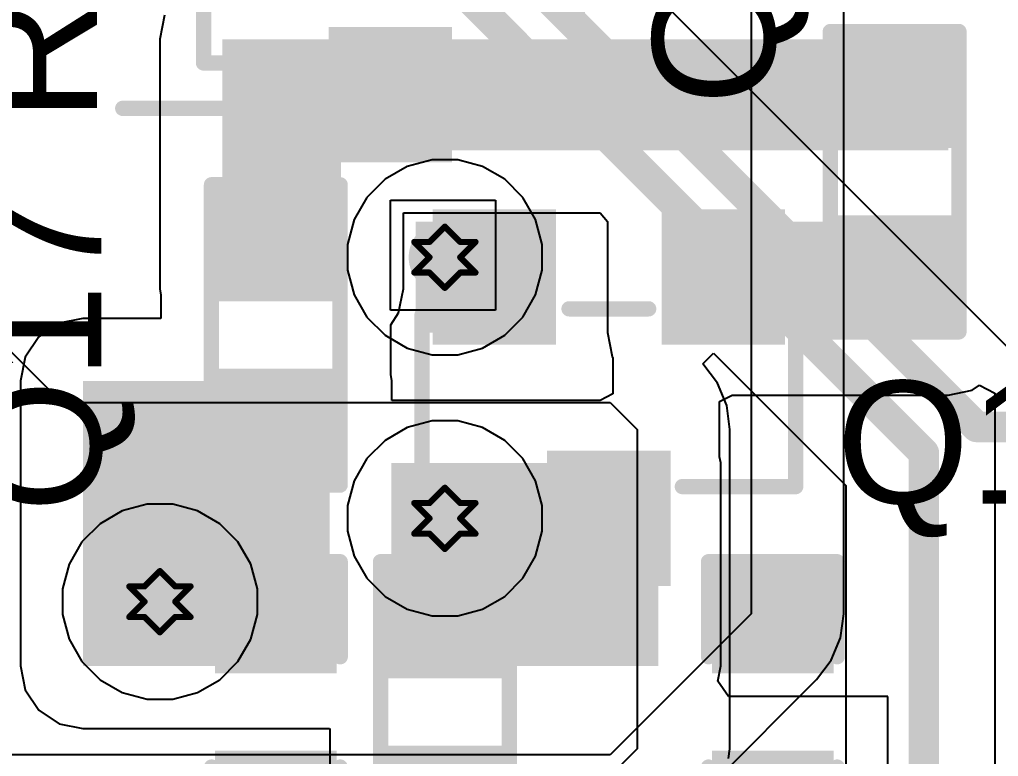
# Model space of a CAD drawing. Header units: inches. Extents: x -3 to 5437, y -3 to 5435.
# Drawn here: x 124.36 to 132.48, y 34.71 to 40.82 of the extents above; entities that cross this region are included whole.
import ezdxf

# ---------------------------------------------------------------- set-up
doc = ezdxf.new("R2010")
doc.units = ezdxf.units.IN
for name, color, linetype in [('Bottom Layer', 5, 'Continuous'), ('Bottom Solder', 6, 'Continuous'), ('Drill Drawing', 1, 'Continuous'), ('GND', 16, 'Continuous'), ('PWR', 76, 'Continuous'), ('Top Layer', 1, 'Continuous'), ('Top Overlay', 2, 'Continuous'), ('Top Paste', 8, 'Continuous'), ('Top Solder', 216, 'Continuous'), ('Via Holes', 16, 'Continuous')]:
    doc.layers.add(name, color=color, linetype=linetype)
doc.styles.add('Arial', font='', dxfattribs={"height": 0.2})
doc.styles.get('Arial').set_extended_font_data('Arial')

# ---------------------------------------------------------------- blocks, each defined once
blk = doc.blocks.new('SOT_23_317')
at = {"layer": 'Top Layer'}
for points in [[(-0.41, 1.46), (0.41, 1.46), (0.41, 0.54), (-0.41, 0.54)], [(-1.36, -0.54), (-0.54, -0.54), (-0.54, -1.46), (-1.36, -1.46)], [(0.54, -0.54), (1.36, -0.54), (1.36, -1.46), (0.54, -1.46)]]:
    blk.add_hatch(color=1, dxfattribs=at).paths.add_polyline_path(points)
at = {"layer": 'Top Paste'}
for points in [[(-0.41, 1.46), (0.41, 1.46), (0.41, 0.54), (-0.41, 0.54)], [(-1.36, -0.54), (-0.54, -0.54), (-0.54, -1.46), (-1.36, -1.46)], [(0.54, -0.54), (1.36, -0.54), (1.36, -1.46), (0.54, -1.46)]]:
    blk.add_hatch(color=8, dxfattribs=at).paths.add_polyline_path(points)
at = {"layer": 'Top Solder'}
for points in [[(-0.5116, 1.5616), (0.5116, 1.5616), (0.5116, 0.4384), (-0.5116, 0.4384)], [(-1.4616, -0.4384), (-0.4384, -0.4384), (-0.4384, -1.5616), (-1.4616, -1.5616)], [(0.4384, -0.4384), (1.4616, -0.4384), (1.4616, -1.5616), (0.4384, -1.5616)]]:
    blk.add_hatch(color=216, dxfattribs=at).paths.add_polyline_path(points)
at = {"layer": 'Top Overlay'}
for points in [[(-1.5494, 0.7366, 0.127, 0.127, 0), (-1.5494, -0.6858, 0.127, 0.127, 0)], [(-0.6096, 0.7366, 0.127, 0.127, 0), (-1.5494, 0.7366, 0.127, 0.127, 0)], [(1.5494, 0.7366, 0.127, 0.127, 0), (0.6096, 0.7366, 0.127, 0.127, 0)], [(1.5494, 0.7366, 0.127, 0.127, 0), (1.5494, -0.6858, 0.127, 0.127, 0)], [(0.3302, -0.7366, 0.127, 0.127, 0), (-0.3302, -0.7366, 0.127, 0.127, 0)]]:
    blk.add_lwpolyline(points, format="xyseb", dxfattribs=at)
for points in [[(-1.5812, 0.7366, 0.0635, 0.0635, 1), (-1.5176, 0.7366, 0.0635, 0.0635, 1)], [(-1.5812, 0.7366, 0.0635, 0.0635, 1), (-1.5176, 0.7366, 0.0635, 0.0635, 1)], [(-0.6413, 0.7366, 0.0635, 0.0635, 1), (-0.5778, 0.7366, 0.0635, 0.0635, 1)], [(0.5778, 0.7366, 0.0635, 0.0635, 1), (0.6413, 0.7366, 0.0635, 0.0635, 1)], [(1.5176, 0.7366, 0.0635, 0.0635, 1), (1.5812, 0.7366, 0.0635, 0.0635, 1)], [(1.5176, 0.7366, 0.0635, 0.0635, 1), (1.5812, 0.7366, 0.0635, 0.0635, 1)], [(-1.5812, -0.6858, 0.0635, 0.0635, 1), (-1.5176, -0.6858, 0.0635, 0.0635, 1)], [(1.5176, -0.6858, 0.0635, 0.0635, 1), (1.5812, -0.6858, 0.0635, 0.0635, 1)], [(-0.3619, -0.7366, 0.0635, 0.0635, 1), (-0.2984, -0.7366, 0.0635, 0.0635, 1)], [(0.2984, -0.7366, 0.0635, 0.0635, 1), (0.3619, -0.7366, 0.0635, 0.0635, 1)], [(-1.6356, -1.143, 0.254, 0.254, 1), (-1.8188, -1.143, 0.254, 0.254, 1)], [(-1.8823, -1.143, 0.127, 0.127, 1), (-1.7553, -1.143, 0.127, 0.127, 1)], [(-1.6991, -1.143, 0.127, 0.127, 1), (-1.5721, -1.143, 0.127, 0.127, 1)]]:
    blk.add_lwpolyline(points, format="xyseb", close=True, dxfattribs=at)
blk = doc.blocks.new('RES_0603_426')
at = {"layer": 'Top Layer'}
for points in [[(-0.381, 0.4445), (-0.381, -0.4445), (-1.143, -0.4445), (-1.143, 0.4445)], [(1.143, 0.4445), (1.143, -0.4445), (0.381, -0.4445), (0.381, 0.4445)]]:
    blk.add_hatch(color=1, dxfattribs=at).paths.add_polyline_path(points)
at = {"layer": 'Top Paste'}
for points in [[(-0.381, 0.4445), (-0.381, -0.4445), (-1.143, -0.4445), (-1.143, 0.4445)], [(1.143, 0.4445), (1.143, -0.4445), (0.381, -0.4445), (0.381, 0.4445)]]:
    blk.add_hatch(color=8, dxfattribs=at).paths.add_polyline_path(points)
at = {"layer": 'Top Solder'}
for points in [[(-0.2794, 0.5461), (-0.2794, -0.5461), (-1.2446, -0.5461), (-1.2446, 0.5461)], [(1.2446, 0.5461), (1.2446, -0.5461), (0.2794, -0.5461), (0.2794, 0.5461)]]:
    blk.add_hatch(color=216, dxfattribs=at).paths.add_polyline_path(points)
at = {"layer": 'Top Overlay'}
for points in [[(-1.2446, -0.5334, 0.127, 0.127, 0), (-1.2446, 0.5334, 0.127, 0.127, 0)], [(1.2446, 0.5334, 0.127, 0.127, 0), (-1.2446, 0.5334, 0.127, 0.127, 0)], [(1.2446, -0.5334, 0.127, 0.127, 0), (1.2446, 0.5334, 0.127, 0.127, 0)], [(1.2446, -0.5334, 0.127, 0.127, 0), (-1.2446, -0.5334, 0.127, 0.127, 0)]]:
    blk.add_lwpolyline(points, format="xyseb", dxfattribs=at)
for points in [[(-1.27635, 0.5334, 0.0635, 0.0635, 1), (-1.21285, 0.5334, 0.0635, 0.0635, 1)], [(-1.27635, 0.5334, 0.0635, 0.0635, 1), (-1.21285, 0.5334, 0.0635, 0.0635, 1)], [(1.21285, 0.5334, 0.0635, 0.0635, 1), (1.27635, 0.5334, 0.0635, 0.0635, 1)], [(1.21285, 0.5334, 0.0635, 0.0635, 1), (1.27635, 0.5334, 0.0635, 0.0635, 1)], [(-1.27635, -0.5334, 0.0635, 0.0635, 1), (-1.21285, -0.5334, 0.0635, 0.0635, 1)], [(-1.27635, -0.5334, 0.0635, 0.0635, 1), (-1.21285, -0.5334, 0.0635, 0.0635, 1)], [(1.21285, -0.5334, 0.0635, 0.0635, 1), (1.27635, -0.5334, 0.0635, 0.0635, 1)], [(1.21285, -0.5334, 0.0635, 0.0635, 1), (1.27635, -0.5334, 0.0635, 0.0635, 1)]]:
    blk.add_lwpolyline(points, format="xyseb", close=True, dxfattribs=at)
blk = doc.blocks.new('RES_0603_427')
at = {"layer": 'Top Layer'}
for points in [[(-0.381, 0.4445), (-0.381, -0.4445), (-1.143, -0.4445), (-1.143, 0.4445)], [(1.143, 0.4445), (1.143, -0.4445), (0.381, -0.4445), (0.381, 0.4445)]]:
    blk.add_hatch(color=1, dxfattribs=at).paths.add_polyline_path(points)
at = {"layer": 'Top Paste'}
for points in [[(-0.381, 0.4445), (-0.381, -0.4445), (-1.143, -0.4445), (-1.143, 0.4445)], [(1.143, 0.4445), (1.143, -0.4445), (0.381, -0.4445), (0.381, 0.4445)]]:
    blk.add_hatch(color=8, dxfattribs=at).paths.add_polyline_path(points)
at = {"layer": 'Top Solder'}
for points in [[(-0.2794, 0.5461), (-0.2794, -0.5461), (-1.2446, -0.5461), (-1.2446, 0.5461)], [(1.2446, 0.5461), (1.2446, -0.5461), (0.2794, -0.5461), (0.2794, 0.5461)]]:
    blk.add_hatch(color=216, dxfattribs=at).paths.add_polyline_path(points)
at = {"layer": 'Top Overlay'}
for points in [[(-1.2446, 0.5334, 0.127, 0.127, 0), (1.2446, 0.5334, 0.127, 0.127, 0)], [(-1.2446, 0.5334, 0.127, 0.127, 0), (-1.2446, -0.5334, 0.127, 0.127, 0)], [(1.2446, 0.5334, 0.127, 0.127, 0), (1.2446, -0.5334, 0.127, 0.127, 0)], [(-1.2446, -0.5334, 0.127, 0.127, 0), (1.2446, -0.5334, 0.127, 0.127, 0)]]:
    blk.add_lwpolyline(points, format="xyseb", dxfattribs=at)
for points in [[(-1.27635, 0.5334, 0.0635, 0.0635, 1), (-1.21285, 0.5334, 0.0635, 0.0635, 1)], [(-1.27635, 0.5334, 0.0635, 0.0635, 1), (-1.21285, 0.5334, 0.0635, 0.0635, 1)], [(1.21285, 0.5334, 0.0635, 0.0635, 1), (1.27635, 0.5334, 0.0635, 0.0635, 1)], [(1.21285, 0.5334, 0.0635, 0.0635, 1), (1.27635, 0.5334, 0.0635, 0.0635, 1)], [(-1.27635, -0.5334, 0.0635, 0.0635, 1), (-1.21285, -0.5334, 0.0635, 0.0635, 1)], [(-1.27635, -0.5334, 0.0635, 0.0635, 1), (-1.21285, -0.5334, 0.0635, 0.0635, 1)], [(1.21285, -0.5334, 0.0635, 0.0635, 1), (1.27635, -0.5334, 0.0635, 0.0635, 1)], [(1.21285, -0.5334, 0.0635, 0.0635, 1), (1.27635, -0.5334, 0.0635, 0.0635, 1)]]:
    blk.add_lwpolyline(points, format="xyseb", close=True, dxfattribs=at)
blk = doc.blocks.new('RES_0603_430')
at = {"layer": 'Top Layer'}
for points in [[(-0.381, 0.4445), (-0.381, -0.4445), (-1.143, -0.4445), (-1.143, 0.4445)], [(1.143, 0.4445), (1.143, -0.4445), (0.381, -0.4445), (0.381, 0.4445)]]:
    blk.add_hatch(color=1, dxfattribs=at).paths.add_polyline_path(points)
at = {"layer": 'Top Paste'}
for points in [[(-0.381, 0.4445), (-0.381, -0.4445), (-1.143, -0.4445), (-1.143, 0.4445)], [(1.143, 0.4445), (1.143, -0.4445), (0.381, -0.4445), (0.381, 0.4445)]]:
    blk.add_hatch(color=8, dxfattribs=at).paths.add_polyline_path(points)
at = {"layer": 'Top Solder'}
for points in [[(-0.2794, 0.5461), (-0.2794, -0.5461), (-1.2446, -0.5461), (-1.2446, 0.5461)], [(1.2446, 0.5461), (1.2446, -0.5461), (0.2794, -0.5461), (0.2794, 0.5461)]]:
    blk.add_hatch(color=216, dxfattribs=at).paths.add_polyline_path(points)
at = {"layer": 'Top Overlay'}
for points in [[(1.2446, 0.5334, 0.127, 0.127, 0), (-1.2446, 0.5334, 0.127, 0.127, 0)], [(-1.2446, -0.5334, 0.127, 0.127, 0), (-1.2446, 0.5334, 0.127, 0.127, 0)], [(1.2446, -0.5334, 0.127, 0.127, 0), (1.2446, 0.5334, 0.127, 0.127, 0)], [(1.2446, -0.5334, 0.127, 0.127, 0), (-1.2446, -0.5334, 0.127, 0.127, 0)]]:
    blk.add_lwpolyline(points, format="xyseb", dxfattribs=at)
for points in [[(-1.27635, 0.5334, 0.0635, 0.0635, 1), (-1.21285, 0.5334, 0.0635, 0.0635, 1)], [(-1.27635, 0.5334, 0.0635, 0.0635, 1), (-1.21285, 0.5334, 0.0635, 0.0635, 1)], [(1.21285, 0.5334, 0.0635, 0.0635, 1), (1.27635, 0.5334, 0.0635, 0.0635, 1)], [(1.21285, 0.5334, 0.0635, 0.0635, 1), (1.27635, 0.5334, 0.0635, 0.0635, 1)], [(-1.27635, -0.5334, 0.0635, 0.0635, 1), (-1.21285, -0.5334, 0.0635, 0.0635, 1)], [(-1.27635, -0.5334, 0.0635, 0.0635, 1), (-1.21285, -0.5334, 0.0635, 0.0635, 1)], [(1.21285, -0.5334, 0.0635, 0.0635, 1), (1.27635, -0.5334, 0.0635, 0.0635, 1)], [(1.21285, -0.5334, 0.0635, 0.0635, 1), (1.27635, -0.5334, 0.0635, 0.0635, 1)]]:
    blk.add_lwpolyline(points, format="xyseb", close=True, dxfattribs=at)
blk = doc.blocks.new('SOT_23_454')
at = {"layer": 'Top Layer'}
for points in [[(-0.41, 1.46), (0.41, 1.46), (0.41, 0.54), (-0.41, 0.54)], [(-1.36, -0.54), (-0.54, -0.54), (-0.54, -1.46), (-1.36, -1.46)], [(0.54, -0.54), (1.36, -0.54), (1.36, -1.46), (0.54, -1.46)]]:
    blk.add_hatch(color=1, dxfattribs=at).paths.add_polyline_path(points)
at = {"layer": 'Top Paste'}
for points in [[(-0.41, 1.46), (0.41, 1.46), (0.41, 0.54), (-0.41, 0.54)], [(-1.36, -0.54), (-0.54, -0.54), (-0.54, -1.46), (-1.36, -1.46)], [(0.54, -0.54), (1.36, -0.54), (1.36, -1.46), (0.54, -1.46)]]:
    blk.add_hatch(color=8, dxfattribs=at).paths.add_polyline_path(points)
at = {"layer": 'Top Solder'}
for points in [[(-0.5116, 1.5616), (0.5116, 1.5616), (0.5116, 0.4384), (-0.5116, 0.4384)], [(-1.4616, -0.4384), (-0.4384, -0.4384), (-0.4384, -1.5616), (-1.4616, -1.5616)], [(0.4384, -0.4384), (1.4616, -0.4384), (1.4616, -1.5616), (0.4384, -1.5616)]]:
    blk.add_hatch(color=216, dxfattribs=at).paths.add_polyline_path(points)
at = {"layer": 'Top Overlay'}
for points in [[(-0.6096, 0.7366, 0.127, 0.127, 0), (-1.5494, 0.7366, 0.127, 0.127, 0)], [(-1.5494, 0.7366, 0.127, 0.127, 0), (-1.5494, -0.6858, 0.127, 0.127, 0)], [(1.5494, 0.7366, 0.127, 0.127, 0), (0.6096, 0.7366, 0.127, 0.127, 0)], [(1.5494, 0.7366, 0.127, 0.127, 0), (1.5494, -0.6858, 0.127, 0.127, 0)], [(0.3302, -0.7366, 0.127, 0.127, 0), (-0.3302, -0.7366, 0.127, 0.127, 0)]]:
    blk.add_lwpolyline(points, format="xyseb", dxfattribs=at)
for points in [[(-1.5812, 0.7366, 0.0635, 0.0635, 1), (-1.5176, 0.7366, 0.0635, 0.0635, 1)], [(-1.5812, 0.7366, 0.0635, 0.0635, 1), (-1.5176, 0.7366, 0.0635, 0.0635, 1)], [(-0.6413, 0.7366, 0.0635, 0.0635, 1), (-0.5778, 0.7366, 0.0635, 0.0635, 1)], [(0.5778, 0.7366, 0.0635, 0.0635, 1), (0.6413, 0.7366, 0.0635, 0.0635, 1)], [(1.5176, 0.7366, 0.0635, 0.0635, 1), (1.5812, 0.7366, 0.0635, 0.0635, 1)], [(1.5176, 0.7366, 0.0635, 0.0635, 1), (1.5812, 0.7366, 0.0635, 0.0635, 1)], [(-1.5812, -0.6858, 0.0635, 0.0635, 1), (-1.5176, -0.6858, 0.0635, 0.0635, 1)], [(1.5176, -0.6858, 0.0635, 0.0635, 1), (1.5812, -0.6858, 0.0635, 0.0635, 1)], [(-0.3619, -0.7366, 0.0635, 0.0635, 1), (-0.2984, -0.7366, 0.0635, 0.0635, 1)], [(0.2984, -0.7366, 0.0635, 0.0635, 1), (0.3619, -0.7366, 0.0635, 0.0635, 1)], [(-1.6356, -1.143, 0.254, 0.254, 1), (-1.8188, -1.143, 0.254, 0.254, 1)], [(-1.8823, -1.143, 0.127, 0.127, 1), (-1.7553, -1.143, 0.127, 0.127, 1)], [(-1.6991, -1.143, 0.127, 0.127, 1), (-1.5721, -1.143, 0.127, 0.127, 1)]]:
    blk.add_lwpolyline(points, format="xyseb", close=True, dxfattribs=at)
blk = doc.blocks.new('C__0603_469')
at = {"layer": 'Top Layer'}
for points in [[(-0.381, 0.4445), (-0.381, -0.4445), (-1.143, -0.4445), (-1.143, 0.4445)], [(1.143, 0.4445), (1.143, -0.4445), (0.381, -0.4445), (0.381, 0.4445)]]:
    blk.add_hatch(color=1, dxfattribs=at).paths.add_polyline_path(points)
at = {"layer": 'Top Paste'}
for points in [[(-0.381, 0.4445), (-0.381, -0.4445), (-1.143, -0.4445), (-1.143, 0.4445)], [(1.143, 0.4445), (1.143, -0.4445), (0.381, -0.4445), (0.381, 0.4445)]]:
    blk.add_hatch(color=8, dxfattribs=at).paths.add_polyline_path(points)
at = {"layer": 'Top Solder'}
for points in [[(-0.321, 0.5045), (-0.321, -0.5045), (-1.203, -0.5045), (-1.203, 0.5045)], [(1.203, 0.5045), (1.203, -0.5045), (0.321, -0.5045), (0.321, 0.5045)]]:
    blk.add_hatch(color=216, dxfattribs=at).paths.add_polyline_path(points)
at = {"layer": 'Top Overlay'}
for points in [[(-1.2446, -0.5334, 0.127, 0.127, 0), (-1.2446, 0.5334, 0.127, 0.127, 0)], [(-0.4572, 0.5334, 0.127, 0.127, 0), (-1.2446, 0.5334, 0.127, 0.127, 0)], [(1.2446, 0.5334, 0.127, 0.127, 0), (0.4572, 0.5334, 0.127, 0.127, 0)], [(1.2446, -0.5334, 0.127, 0.127, 0), (1.2446, 0.5334, 0.127, 0.127, 0)], [(-0.4572, -0.5334, 0.127, 0.127, 0), (-1.2446, -0.5334, 0.127, 0.127, 0)], [(1.2446, -0.5334, 0.127, 0.127, 0), (0.4572, -0.5334, 0.127, 0.127, 0)]]:
    blk.add_lwpolyline(points, format="xyseb", dxfattribs=at)
for points in [[(-1.2764, 0.5334, 0.0635, 0.0635, 1), (-1.2128, 0.5334, 0.0635, 0.0635, 1)], [(-1.2764, 0.5334, 0.0635, 0.0635, 1), (-1.2128, 0.5334, 0.0635, 0.0635, 1)], [(-0.4889, 0.5334, 0.0635, 0.0635, 1), (-0.4254, 0.5334, 0.0635, 0.0635, 1)], [(0.4254, 0.5334, 0.0635, 0.0635, 1), (0.4889, 0.5334, 0.0635, 0.0635, 1)], [(1.2128, 0.5334, 0.0635, 0.0635, 1), (1.2764, 0.5334, 0.0635, 0.0635, 1)], [(1.2128, 0.5334, 0.0635, 0.0635, 1), (1.2764, 0.5334, 0.0635, 0.0635, 1)], [(-1.2764, -0.5334, 0.0635, 0.0635, 1), (-1.2128, -0.5334, 0.0635, 0.0635, 1)], [(-1.2764, -0.5334, 0.0635, 0.0635, 1), (-1.2128, -0.5334, 0.0635, 0.0635, 1)], [(-0.4889, -0.5334, 0.0635, 0.0635, 1), (-0.4254, -0.5334, 0.0635, 0.0635, 1)], [(0.4254, -0.5334, 0.0635, 0.0635, 1), (0.4889, -0.5334, 0.0635, 0.0635, 1)], [(1.2128, -0.5334, 0.0635, 0.0635, 1), (1.2764, -0.5334, 0.0635, 0.0635, 1)], [(1.2128, -0.5334, 0.0635, 0.0635, 1), (1.2764, -0.5334, 0.0635, 0.0635, 1)]]:
    blk.add_lwpolyline(points, format="xyseb", close=True, dxfattribs=at)
blk = doc.blocks.new('C__0603_471')
at = {"layer": 'Top Layer'}
for points in [[(-0.381, 0.4445), (-0.381, -0.4445), (-1.143, -0.4445), (-1.143, 0.4445)], [(1.143, 0.4445), (1.143, -0.4445), (0.381, -0.4445), (0.381, 0.4445)]]:
    blk.add_hatch(color=1, dxfattribs=at).paths.add_polyline_path(points)
at = {"layer": 'Top Paste'}
for points in [[(-0.381, 0.4445), (-0.381, -0.4445), (-1.143, -0.4445), (-1.143, 0.4445)], [(1.143, 0.4445), (1.143, -0.4445), (0.381, -0.4445), (0.381, 0.4445)]]:
    blk.add_hatch(color=8, dxfattribs=at).paths.add_polyline_path(points)
at = {"layer": 'Top Solder'}
for points in [[(-0.321, 0.5045), (-0.321, -0.5045), (-1.203, -0.5045), (-1.203, 0.5045)], [(1.203, 0.5045), (1.203, -0.5045), (0.321, -0.5045), (0.321, 0.5045)]]:
    blk.add_hatch(color=216, dxfattribs=at).paths.add_polyline_path(points)
at = {"layer": 'Top Overlay'}
for points in [[(-1.2446, 0.5334, 0.127, 0.127, 0), (-1.2446, -0.5334, 0.127, 0.127, 0)], [(-1.2446, 0.5334, 0.127, 0.127, 0), (-0.4572, 0.5334, 0.127, 0.127, 0)], [(0.4572, 0.5334, 0.127, 0.127, 0), (1.2446, 0.5334, 0.127, 0.127, 0)], [(1.2446, 0.5334, 0.127, 0.127, 0), (1.2446, -0.5334, 0.127, 0.127, 0)], [(-1.2446, -0.5334, 0.127, 0.127, 0), (-0.4572, -0.5334, 0.127, 0.127, 0)], [(0.4572, -0.5334, 0.127, 0.127, 0), (1.2446, -0.5334, 0.127, 0.127, 0)]]:
    blk.add_lwpolyline(points, format="xyseb", dxfattribs=at)
for points in [[(-1.2764, 0.5334, 0.0635, 0.0635, 1), (-1.2128, 0.5334, 0.0635, 0.0635, 1)], [(-1.2764, 0.5334, 0.0635, 0.0635, 1), (-1.2128, 0.5334, 0.0635, 0.0635, 1)], [(-0.4889, 0.5334, 0.0635, 0.0635, 1), (-0.4254, 0.5334, 0.0635, 0.0635, 1)], [(0.4254, 0.5334, 0.0635, 0.0635, 1), (0.4889, 0.5334, 0.0635, 0.0635, 1)], [(1.2128, 0.5334, 0.0635, 0.0635, 1), (1.2764, 0.5334, 0.0635, 0.0635, 1)], [(1.2128, 0.5334, 0.0635, 0.0635, 1), (1.2764, 0.5334, 0.0635, 0.0635, 1)], [(-1.2764, -0.5334, 0.0635, 0.0635, 1), (-1.2128, -0.5334, 0.0635, 0.0635, 1)], [(-1.2764, -0.5334, 0.0635, 0.0635, 1), (-1.2128, -0.5334, 0.0635, 0.0635, 1)], [(-0.4889, -0.5334, 0.0635, 0.0635, 1), (-0.4254, -0.5334, 0.0635, 0.0635, 1)], [(0.4254, -0.5334, 0.0635, 0.0635, 1), (0.4889, -0.5334, 0.0635, 0.0635, 1)], [(1.2128, -0.5334, 0.0635, 0.0635, 1), (1.2764, -0.5334, 0.0635, 0.0635, 1)], [(1.2128, -0.5334, 0.0635, 0.0635, 1), (1.2764, -0.5334, 0.0635, 0.0635, 1)]]:
    blk.add_lwpolyline(points, format="xyseb", close=True, dxfattribs=at)

msp = doc.modelspace()

# ---------------------------------------------------------------- hatches: boundary and pattern name
at = {"layer": 'Bottom Layer'}
h = msp.add_hatch(color=5, dxfattribs=at)
edge = h.paths.add_edge_path()
edge.add_arc((127.8897, 38.8467), 0.3, 0, 360)
h = msp.add_hatch(color=5, dxfattribs=at)
edge = h.paths.add_edge_path()
edge.add_arc((127.8897, 36.6823), 0.3, 0, 360)
h = msp.add_hatch(color=5, dxfattribs=at)
edge = h.paths.add_edge_path()
edge.add_arc((125.5268, 35.9918), 0.3, 0, 360)
at = {"layer": 'Bottom Solder'}
h = msp.add_hatch(color=6, dxfattribs=at)
edge = h.paths.add_edge_path()
edge.add_arc((127.8897, 38.8467), 0.15, 0, 360)
h = msp.add_hatch(color=6, dxfattribs=at)
edge = h.paths.add_edge_path()
edge.add_arc((127.8897, 36.6823), 0.15, 0, 360)
at = {"layer": 'GND'}
h = msp.add_hatch(color=16, dxfattribs=at)
edge = h.paths.add_edge_path()
edge.add_arc((127.8897, 38.8467), 0.3, 0, 360)
h = msp.add_hatch(color=16, dxfattribs=at)
edge = h.paths.add_edge_path()
edge.add_arc((127.8897, 36.6823), 0.3, 0, 360)
h = msp.add_hatch(color=16, dxfattribs=at)
edge = h.paths.add_edge_path()
edge.add_arc((125.5268, 35.9918), 0.3, 0, 360)
at = {"layer": 'PWR'}
h = msp.add_hatch(color=76, dxfattribs=at)
edge = h.paths.add_edge_path()
edge.add_arc((127.8897, 38.8467), 0.3, 0, 360)
h = msp.add_hatch(color=76, dxfattribs=at)
edge = h.paths.add_edge_path()
edge.add_arc((127.8897, 36.6823), 0.3, 0, 360)
h = msp.add_hatch(color=76, dxfattribs=at)
edge = h.paths.add_edge_path()
edge.add_arc((125.5268, 35.9918), 0.3, 0, 360)
at = {"layer": 'Top Layer'}
for points in [[(126.0433, 38.5835), (127.0278, 38.5835), (127.0278, 40.6537), (126.0433, 40.6537)], [(126.0433, 39.7337), (132.0639, 39.7337), (132.0639, 40.6537), (126.0433, 40.6537)], [(128.7097, 39.1423), (127.6481, 39.1423), (127.6481, 38.2223), (128.7097, 38.2223)], [(129.7552, 38.2223), (132.0639, 38.2223), (132.0639, 39.1423), (129.7552, 39.1423)], [(124.8884, 35.4593), (126.9331, 35.4593), (126.9331, 37.8215), (124.8884, 37.8215)], [(127.4452, 35.4593), (129.6597, 35.4593), (129.6597, 37.1423), (127.4452, 37.1423)]]:
    msp.add_hatch(color=1, dxfattribs=at).paths.add_polyline_path(points)
h = msp.add_hatch(color=1, dxfattribs=at)
edge = h.paths.add_edge_path()
edge.add_arc((127.8897, 38.8467), 0.3, 0, 360)
h = msp.add_hatch(color=1, dxfattribs=at)
edge = h.paths.add_edge_path()
edge.add_arc((127.8897, 36.6823), 0.3, 0, 360)
h = msp.add_hatch(color=1, dxfattribs=at)
edge = h.paths.add_edge_path()
edge.add_arc((125.5268, 35.9918), 0.3, 0, 360)
at = {"layer": 'Top Solder'}
h = msp.add_hatch(color=216, dxfattribs=at)
edge = h.paths.add_edge_path()
edge.add_arc((127.8897, 38.8467), 0.15, 0, 360)
h = msp.add_hatch(color=216, dxfattribs=at)
edge = h.paths.add_edge_path()
edge.add_arc((127.8897, 36.6823), 0.15, 0, 360)
at = {"layer": 'Via Holes'}
h = msp.add_hatch(color=7, dxfattribs=at)
edge = h.paths.add_edge_path()
edge.add_arc((127.8897, 38.8467), 0.15, 0, 360)
h = msp.add_hatch(color=7, dxfattribs=at)
edge = h.paths.add_edge_path()
edge.add_arc((127.8897, 36.6823), 0.15, 0, 360)
h = msp.add_hatch(color=7, dxfattribs=at)
edge = h.paths.add_edge_path()
edge.add_arc((125.5268, 35.9918), 0.15, 0, 360)

# ---------------------------------------------------------------- linework, layer by layer
at = {"layer": 'Bottom Layer'}
for p, q in [((132.5683, 38.0879), (127.8727, 42.7835)), ((127.4398, 38.4068), (127.4398, 39.3206)), ((127.4398, 39.3206), (128.3091, 39.3206)), ((128.3091, 39.3206), (128.3091, 38.4068)), ((128.3091, 38.4068), (127.4398, 38.4068)), ((124.2822, 38.0746), (124.714, 37.6428)), ((130.0279, 37.9633), (130.1185, 38.0512)), ((130.1185, 38.0512), (131.2144, 36.9553)), ((130.1501, 37.8041), (130.0279, 37.9633)), ((130.0279, 37.9633), (130.0279, 37.9633)), ((130.2268, 37.6187), (130.1501, 37.8041)), ((130.1501, 37.8041), (130.1501, 37.8041)), ((124.714, 37.6428), (129.2615, 37.6428)), ((129.2615, 37.6428), (129.4844, 37.4198)), ((130.253, 37.4198), (130.2268, 37.6187)), ((129.4844, 37.4198), (129.4844, 34.7721)), ((130.253, 34.7721), (130.253, 37.4198)), ((131.2144, 36.9553), (131.2144, 23.2031)), ((125.4204, 36.7998), (125.2149, 36.7447)), ((125.6332, 36.7998), (125.4204, 36.7998)), ((125.8387, 36.7447), (125.6332, 36.7998)), ((125.2149, 36.7447), (125.0307, 36.6384)), ((126.0229, 36.6384), (125.8387, 36.7447)), ((125.0307, 36.6384), (124.8802, 36.4879)), ((126.1734, 36.4879), (126.0229, 36.6384)), ((124.8802, 36.4879), (124.7739, 36.3037)), ((126.2797, 36.3037), (126.1734, 36.4879)), ((124.7739, 36.3037), (124.7188, 36.0982)), ((126.3348, 36.0982), (126.2797, 36.3037)), ((124.7188, 36.0982), (124.7188, 35.8854)), ((126.3348, 35.8854), (126.3348, 36.0982)), ((124.7188, 35.8854), (124.7739, 35.6799)), ((126.2797, 35.6799), (126.3348, 35.8854)), ((124.7739, 35.6799), (124.8802, 35.4957)), ((126.1734, 35.4957), (126.2797, 35.6799)), ((124.8802, 35.4957), (125.0307, 35.3452)), ((126.0229, 35.3452), (126.1734, 35.4957)), ((125.0307, 35.3452), (125.2149, 35.2389)), ((125.8387, 35.2389), (126.0229, 35.3452)), ((125.2149, 35.2389), (125.4204, 35.1838)), ((125.6332, 35.1838), (125.8387, 35.2389)), ((125.4204, 35.1838), (125.6332, 35.1838)), ((129.4844, 34.7721), (129.2201, 34.5077)), ((130.2427, 34.6935), (130.253, 34.772)), ((130.253, 34.772), (130.253, 34.7721)), ((130.253, 34.772), (130.253, 34.772))]:
    msp.add_line(p, q, dxfattribs=at)
for points in [[(127.2252, 42.5154, 0.254, 0.254, 0), (132.3001, 37.4405, 0.254, 0.254, 0)], [(126.7426, 42.3427, 0.254, 0.254, 0), (131.8618, 37.2235, 0.254, 0.254, 0)], [(132.3001, 37.4405, 0.254, 0.254, 0), (136.5558, 37.4405, 0.254, 0.254, 0)], [(131.8618, 22.7085, 0.254, 0.254, 0), (131.8618, 37.2235, 0.254, 0.254, 0)]]:
    msp.add_lwpolyline(points, format="xyseb", dxfattribs=at)
for points in [[(132.2366, 37.4405, 0.127, 0.127, 1), (132.3636, 37.4405, 0.127, 0.127, 1)], [(132.2366, 37.4405, 0.127, 0.127, 1), (132.3636, 37.4405, 0.127, 0.127, 1)], [(131.7983, 37.2235, 0.127, 0.127, 1), (131.9253, 37.2235, 0.127, 0.127, 1)], [(131.7983, 37.2235, 0.127, 0.127, 1), (131.9253, 37.2235, 0.127, 0.127, 1)]]:
    msp.add_lwpolyline(points, format="xyseb", close=True, dxfattribs=at)
at = {"layer": 'Drill Drawing'}
for points in [[(127.7627, 38.9737, 0.0508, 0.0508, 0), (127.8897, 39.1007, 0.0508, 0.0508, 0)], [(127.8897, 39.1007, 0.0508, 0.0508, 0), (128.0167, 38.9737, 0.0508, 0.0508, 0)], [(127.6357, 38.9737, 0.0508, 0.0508, 0), (127.7627, 38.8467, 0.0508, 0.0508, 0)], [(127.6357, 38.9737, 0.0508, 0.0508, 0), (127.7627, 38.9737, 0.0508, 0.0508, 0)], [(128.0167, 38.9737, 0.0508, 0.0508, 0), (128.1437, 38.9737, 0.0508, 0.0508, 0)], [(128.0167, 38.8467, 0.0508, 0.0508, 0), (128.1437, 38.9737, 0.0508, 0.0508, 0)], [(127.6357, 38.7197, 0.0508, 0.0508, 0), (127.7627, 38.8467, 0.0508, 0.0508, 0)], [(128.0167, 38.8467, 0.0508, 0.0508, 0), (128.1437, 38.7197, 0.0508, 0.0508, 0)], [(127.6357, 38.7197, 0.0508, 0.0508, 0), (127.7627, 38.7197, 0.0508, 0.0508, 0)], [(127.7627, 38.7197, 0.0508, 0.0508, 0), (127.8897, 38.5927, 0.0508, 0.0508, 0)], [(127.8897, 38.5927, 0.0508, 0.0508, 0), (128.0167, 38.7197, 0.0508, 0.0508, 0)], [(128.0167, 38.7197, 0.0508, 0.0508, 0), (128.1437, 38.7197, 0.0508, 0.0508, 0)], [(127.7627, 36.8093, 0.0508, 0.0508, 0), (127.8897, 36.9363, 0.0508, 0.0508, 0)], [(127.8897, 36.9363, 0.0508, 0.0508, 0), (128.0167, 36.8093, 0.0508, 0.0508, 0)], [(127.6357, 36.8093, 0.0508, 0.0508, 0), (127.7627, 36.6823, 0.0508, 0.0508, 0)], [(127.6357, 36.8093, 0.0508, 0.0508, 0), (127.7627, 36.8093, 0.0508, 0.0508, 0)], [(128.0167, 36.8093, 0.0508, 0.0508, 0), (128.1437, 36.8093, 0.0508, 0.0508, 0)], [(128.0167, 36.6823, 0.0508, 0.0508, 0), (128.1437, 36.8093, 0.0508, 0.0508, 0)], [(127.6357, 36.5553, 0.0508, 0.0508, 0), (127.7627, 36.6823, 0.0508, 0.0508, 0)], [(128.0167, 36.6823, 0.0508, 0.0508, 0), (128.1437, 36.5553, 0.0508, 0.0508, 0)], [(127.6357, 36.5553, 0.0508, 0.0508, 0), (127.7627, 36.5553, 0.0508, 0.0508, 0)], [(127.7627, 36.5553, 0.0508, 0.0508, 0), (127.8897, 36.4283, 0.0508, 0.0508, 0)], [(127.8897, 36.4283, 0.0508, 0.0508, 0), (128.0167, 36.5553, 0.0508, 0.0508, 0)], [(128.0167, 36.5553, 0.0508, 0.0508, 0), (128.1437, 36.5553, 0.0508, 0.0508, 0)], [(125.3998, 36.1188, 0.0508, 0.0508, 0), (125.5268, 36.2458, 0.0508, 0.0508, 0)], [(125.5268, 36.2458, 0.0508, 0.0508, 0), (125.6538, 36.1188, 0.0508, 0.0508, 0)], [(125.2728, 36.1188, 0.0508, 0.0508, 0), (125.3998, 35.9918, 0.0508, 0.0508, 0)], [(125.2728, 36.1188, 0.0508, 0.0508, 0), (125.3998, 36.1188, 0.0508, 0.0508, 0)], [(125.6538, 36.1188, 0.0508, 0.0508, 0), (125.7808, 36.1188, 0.0508, 0.0508, 0)], [(125.6538, 35.9918, 0.0508, 0.0508, 0), (125.7808, 36.1188, 0.0508, 0.0508, 0)], [(125.2728, 35.8648, 0.0508, 0.0508, 0), (125.3998, 35.9918, 0.0508, 0.0508, 0)], [(125.6538, 35.9918, 0.0508, 0.0508, 0), (125.7808, 35.8648, 0.0508, 0.0508, 0)], [(125.2728, 35.8648, 0.0508, 0.0508, 0), (125.3998, 35.8648, 0.0508, 0.0508, 0)], [(125.3998, 35.8648, 0.0508, 0.0508, 0), (125.5268, 35.7378, 0.0508, 0.0508, 0)], [(125.5268, 35.7378, 0.0508, 0.0508, 0), (125.6538, 35.8648, 0.0508, 0.0508, 0)], [(125.6538, 35.8648, 0.0508, 0.0508, 0), (125.7808, 35.8648, 0.0508, 0.0508, 0)]]:
    msp.add_lwpolyline(points, format="xyseb", dxfattribs=at)
for points in [[(127.877, 39.1007, 0.0254, 0.0254, 1), (127.9024, 39.1007, 0.0254, 0.0254, 1)], [(127.877, 39.1007, 0.0254, 0.0254, 1), (127.9024, 39.1007, 0.0254, 0.0254, 1)], [(127.623, 38.9737, 0.0254, 0.0254, 1), (127.6484, 38.9737, 0.0254, 0.0254, 1)], [(127.623, 38.9737, 0.0254, 0.0254, 1), (127.6484, 38.9737, 0.0254, 0.0254, 1)], [(127.75, 38.9737, 0.0254, 0.0254, 1), (127.7754, 38.9737, 0.0254, 0.0254, 1)], [(127.75, 38.9737, 0.0254, 0.0254, 1), (127.7754, 38.9737, 0.0254, 0.0254, 1)], [(128.004, 38.9737, 0.0254, 0.0254, 1), (128.0294, 38.9737, 0.0254, 0.0254, 1)], [(128.004, 38.9737, 0.0254, 0.0254, 1), (128.0294, 38.9737, 0.0254, 0.0254, 1)], [(128.131, 38.9737, 0.0254, 0.0254, 1), (128.1564, 38.9737, 0.0254, 0.0254, 1)], [(128.131, 38.9737, 0.0254, 0.0254, 1), (128.1564, 38.9737, 0.0254, 0.0254, 1)], [(127.75, 38.8467, 0.0254, 0.0254, 1), (127.7754, 38.8467, 0.0254, 0.0254, 1)], [(127.75, 38.8467, 0.0254, 0.0254, 1), (127.7754, 38.8467, 0.0254, 0.0254, 1)], [(128.004, 38.8467, 0.0254, 0.0254, 1), (128.0294, 38.8467, 0.0254, 0.0254, 1)], [(128.004, 38.8467, 0.0254, 0.0254, 1), (128.0294, 38.8467, 0.0254, 0.0254, 1)], [(127.623, 38.7197, 0.0254, 0.0254, 1), (127.6484, 38.7197, 0.0254, 0.0254, 1)], [(127.623, 38.7197, 0.0254, 0.0254, 1), (127.6484, 38.7197, 0.0254, 0.0254, 1)], [(127.75, 38.7197, 0.0254, 0.0254, 1), (127.7754, 38.7197, 0.0254, 0.0254, 1)], [(127.75, 38.7197, 0.0254, 0.0254, 1), (127.7754, 38.7197, 0.0254, 0.0254, 1)], [(128.004, 38.7197, 0.0254, 0.0254, 1), (128.0294, 38.7197, 0.0254, 0.0254, 1)], [(128.004, 38.7197, 0.0254, 0.0254, 1), (128.0294, 38.7197, 0.0254, 0.0254, 1)], [(128.131, 38.7197, 0.0254, 0.0254, 1), (128.1564, 38.7197, 0.0254, 0.0254, 1)], [(128.131, 38.7197, 0.0254, 0.0254, 1), (128.1564, 38.7197, 0.0254, 0.0254, 1)], [(127.877, 38.5927, 0.0254, 0.0254, 1), (127.9024, 38.5927, 0.0254, 0.0254, 1)], [(127.877, 38.5927, 0.0254, 0.0254, 1), (127.9024, 38.5927, 0.0254, 0.0254, 1)], [(127.877, 36.9363, 0.0254, 0.0254, 1), (127.9024, 36.9363, 0.0254, 0.0254, 1)], [(127.877, 36.9363, 0.0254, 0.0254, 1), (127.9024, 36.9363, 0.0254, 0.0254, 1)], [(127.623, 36.8093, 0.0254, 0.0254, 1), (127.6484, 36.8093, 0.0254, 0.0254, 1)], [(127.623, 36.8093, 0.0254, 0.0254, 1), (127.6484, 36.8093, 0.0254, 0.0254, 1)], [(127.75, 36.8093, 0.0254, 0.0254, 1), (127.7754, 36.8093, 0.0254, 0.0254, 1)], [(127.75, 36.8093, 0.0254, 0.0254, 1), (127.7754, 36.8093, 0.0254, 0.0254, 1)], [(128.004, 36.8093, 0.0254, 0.0254, 1), (128.0294, 36.8093, 0.0254, 0.0254, 1)], [(128.004, 36.8093, 0.0254, 0.0254, 1), (128.0294, 36.8093, 0.0254, 0.0254, 1)], [(128.131, 36.8093, 0.0254, 0.0254, 1), (128.1564, 36.8093, 0.0254, 0.0254, 1)], [(128.131, 36.8093, 0.0254, 0.0254, 1), (128.1564, 36.8093, 0.0254, 0.0254, 1)], [(127.75, 36.6823, 0.0254, 0.0254, 1), (127.7754, 36.6823, 0.0254, 0.0254, 1)], [(127.75, 36.6823, 0.0254, 0.0254, 1), (127.7754, 36.6823, 0.0254, 0.0254, 1)], [(128.004, 36.6823, 0.0254, 0.0254, 1), (128.0294, 36.6823, 0.0254, 0.0254, 1)], [(128.004, 36.6823, 0.0254, 0.0254, 1), (128.0294, 36.6823, 0.0254, 0.0254, 1)], [(127.623, 36.5553, 0.0254, 0.0254, 1), (127.6484, 36.5553, 0.0254, 0.0254, 1)], [(127.623, 36.5553, 0.0254, 0.0254, 1), (127.6484, 36.5553, 0.0254, 0.0254, 1)], [(127.75, 36.5553, 0.0254, 0.0254, 1), (127.7754, 36.5553, 0.0254, 0.0254, 1)], [(127.75, 36.5553, 0.0254, 0.0254, 1), (127.7754, 36.5553, 0.0254, 0.0254, 1)], [(128.004, 36.5553, 0.0254, 0.0254, 1), (128.0294, 36.5553, 0.0254, 0.0254, 1)], [(128.004, 36.5553, 0.0254, 0.0254, 1), (128.0294, 36.5553, 0.0254, 0.0254, 1)], [(128.131, 36.5553, 0.0254, 0.0254, 1), (128.1564, 36.5553, 0.0254, 0.0254, 1)], [(128.131, 36.5553, 0.0254, 0.0254, 1), (128.1564, 36.5553, 0.0254, 0.0254, 1)], [(127.877, 36.4283, 0.0254, 0.0254, 1), (127.9024, 36.4283, 0.0254, 0.0254, 1)], [(127.877, 36.4283, 0.0254, 0.0254, 1), (127.9024, 36.4283, 0.0254, 0.0254, 1)], [(125.5141, 36.2458, 0.0254, 0.0254, 1), (125.5395, 36.2458, 0.0254, 0.0254, 1)], [(125.5141, 36.2458, 0.0254, 0.0254, 1), (125.5395, 36.2458, 0.0254, 0.0254, 1)], [(125.2601, 36.1188, 0.0254, 0.0254, 1), (125.2855, 36.1188, 0.0254, 0.0254, 1)], [(125.2601, 36.1188, 0.0254, 0.0254, 1), (125.2855, 36.1188, 0.0254, 0.0254, 1)], [(125.3871, 36.1188, 0.0254, 0.0254, 1), (125.4125, 36.1188, 0.0254, 0.0254, 1)], [(125.3871, 36.1188, 0.0254, 0.0254, 1), (125.4125, 36.1188, 0.0254, 0.0254, 1)], [(125.6411, 36.1188, 0.0254, 0.0254, 1), (125.6665, 36.1188, 0.0254, 0.0254, 1)], [(125.6411, 36.1188, 0.0254, 0.0254, 1), (125.6665, 36.1188, 0.0254, 0.0254, 1)], [(125.7681, 36.1188, 0.0254, 0.0254, 1), (125.7935, 36.1188, 0.0254, 0.0254, 1)], [(125.7681, 36.1188, 0.0254, 0.0254, 1), (125.7935, 36.1188, 0.0254, 0.0254, 1)], [(125.3871, 35.9918, 0.0254, 0.0254, 1), (125.4125, 35.9918, 0.0254, 0.0254, 1)], [(125.3871, 35.9918, 0.0254, 0.0254, 1), (125.4125, 35.9918, 0.0254, 0.0254, 1)], [(125.6411, 35.9918, 0.0254, 0.0254, 1), (125.6665, 35.9918, 0.0254, 0.0254, 1)], [(125.6411, 35.9918, 0.0254, 0.0254, 1), (125.6665, 35.9918, 0.0254, 0.0254, 1)], [(125.2601, 35.8648, 0.0254, 0.0254, 1), (125.2855, 35.8648, 0.0254, 0.0254, 1)], [(125.2601, 35.8648, 0.0254, 0.0254, 1), (125.2855, 35.8648, 0.0254, 0.0254, 1)], [(125.3871, 35.8648, 0.0254, 0.0254, 1), (125.4125, 35.8648, 0.0254, 0.0254, 1)], [(125.3871, 35.8648, 0.0254, 0.0254, 1), (125.4125, 35.8648, 0.0254, 0.0254, 1)], [(125.6411, 35.8648, 0.0254, 0.0254, 1), (125.6665, 35.8648, 0.0254, 0.0254, 1)], [(125.6411, 35.8648, 0.0254, 0.0254, 1), (125.6665, 35.8648, 0.0254, 0.0254, 1)], [(125.7681, 35.8648, 0.0254, 0.0254, 1), (125.7935, 35.8648, 0.0254, 0.0254, 1)], [(125.7681, 35.8648, 0.0254, 0.0254, 1), (125.7935, 35.8648, 0.0254, 0.0254, 1)], [(125.5141, 35.7378, 0.0254, 0.0254, 1), (125.5395, 35.7378, 0.0254, 0.0254, 1)], [(125.5141, 35.7378, 0.0254, 0.0254, 1), (125.5395, 35.7378, 0.0254, 0.0254, 1)]]:
    msp.add_lwpolyline(points, format="xyseb", close=True, dxfattribs=at)
at = {"layer": 'GND'}
for p, q in [((127.5778, 37.4352), (127.3935, 37.3289)), ((127.7833, 37.4903), (127.5778, 37.4352)), ((127.996, 37.4903), (127.7833, 37.4903)), ((128.2015, 37.4352), (127.996, 37.4903)), ((128.3858, 37.3289), (128.2015, 37.4352)), ((127.3935, 37.3289), (127.2431, 37.1784)), ((128.5362, 37.1784), (128.3858, 37.3289)), ((127.2431, 37.1784), (127.1367, 36.9942)), ((128.6426, 36.9942), (128.5362, 37.1784)), ((127.1367, 36.9942), (127.0817, 36.7887)), ((128.6977, 36.7887), (128.6426, 36.9942)), ((125.4204, 36.7998), (125.2149, 36.7447)), ((125.6332, 36.7998), (125.4204, 36.7998)), ((125.8387, 36.7447), (125.6332, 36.7998)), ((127.0817, 36.7887), (127.0817, 36.5759)), ((128.6977, 36.5759), (128.6977, 36.7887)), ((125.2149, 36.7447), (125.0307, 36.6384)), ((126.0229, 36.6384), (125.8387, 36.7447)), ((125.0307, 36.6384), (124.8802, 36.4879)), ((126.1734, 36.4879), (126.0229, 36.6384)), ((127.0817, 36.5759), (127.1367, 36.3704)), ((128.6426, 36.3704), (128.6977, 36.5759)), ((124.8802, 36.4879), (124.7739, 36.3037)), ((126.2797, 36.3037), (126.1734, 36.4879)), ((127.1367, 36.3704), (127.2431, 36.1862)), ((128.5362, 36.1862), (128.6426, 36.3704)), ((124.7739, 36.3037), (124.7188, 36.0982)), ((126.3348, 36.0982), (126.2797, 36.3037)), ((127.2431, 36.1862), (127.3935, 36.0357)), ((128.3858, 36.0357), (128.5362, 36.1862)), ((124.7188, 36.0982), (124.7188, 35.8854)), ((126.3348, 35.8854), (126.3348, 36.0982)), ((127.3935, 36.0357), (127.5778, 35.9294)), ((128.2015, 35.9294), (128.3858, 36.0357)), ((124.7188, 35.8854), (124.7739, 35.6799)), ((126.2797, 35.6799), (126.3348, 35.8854)), ((127.5778, 35.9294), (127.7833, 35.8743)), ((127.996, 35.8743), (128.2015, 35.9294)), ((127.7833, 35.8743), (127.996, 35.8743)), ((124.7739, 35.6799), (124.8802, 35.4957)), ((126.1734, 35.4957), (126.2797, 35.6799)), ((124.8802, 35.4957), (125.0307, 35.3452)), ((126.0229, 35.3452), (126.1734, 35.4957)), ((125.0307, 35.3452), (125.2149, 35.2389)), ((125.8387, 35.2389), (126.0229, 35.3452)), ((125.2149, 35.2389), (125.4204, 35.1838)), ((125.6332, 35.1838), (125.8387, 35.2389)), ((125.4204, 35.1838), (125.6332, 35.1838))]:
    msp.add_line(p, q, dxfattribs=at)
at = {"layer": 'PWR'}
for p, q in [((130.429, 53.848), (130.429, 35.8902)), ((131.1976, 35.8902), (131.1976, 53.5296)), ((127.7833, 39.6547), (127.5778, 39.5997)), ((127.996, 39.6547), (127.7833, 39.6547)), ((128.2015, 39.5997), (127.996, 39.6547)), ((127.5778, 39.5997), (127.3935, 39.4933)), ((128.3858, 39.4933), (128.2015, 39.5997)), ((127.3935, 39.4933), (127.2431, 39.3428)), ((128.5362, 39.3428), (128.3858, 39.4933)), ((127.2431, 39.3428), (127.1367, 39.1586)), ((128.6426, 39.1586), (128.5362, 39.3428)), ((127.1367, 39.1586), (127.0817, 38.9531)), ((128.6977, 38.9531), (128.6426, 39.1586)), ((127.0817, 38.9531), (127.0817, 38.7403)), ((128.6977, 38.7403), (128.6977, 38.9531)), ((127.0817, 38.7403), (127.1367, 38.5348)), ((128.6426, 38.5348), (128.6977, 38.7403)), ((127.1367, 38.5348), (127.2431, 38.3506)), ((128.5362, 38.3506), (128.6426, 38.5348)), ((127.2431, 38.3506), (127.3935, 38.2002)), ((128.3858, 38.2002), (128.5362, 38.3506)), ((127.3935, 38.2002), (127.5778, 38.0938)), ((128.2015, 38.0938), (128.3858, 38.2002)), ((127.5778, 38.0938), (127.7833, 38.0387)), ((127.996, 38.0387), (128.2015, 38.0938)), ((127.7833, 38.0387), (127.996, 38.0387)), ((127.5778, 37.4352), (127.3935, 37.3289)), ((127.7833, 37.4903), (127.5778, 37.4352)), ((127.996, 37.4903), (127.7833, 37.4903)), ((128.2015, 37.4352), (127.996, 37.4903)), ((128.3858, 37.3289), (128.2015, 37.4352)), ((127.3935, 37.3289), (127.2431, 37.1784)), ((128.5362, 37.1784), (128.3858, 37.3289)), ((127.2431, 37.1784), (127.1367, 36.9942)), ((128.6426, 36.9942), (128.5362, 37.1784)), ((127.1367, 36.9942), (127.0817, 36.7887)), ((128.6977, 36.7887), (128.6426, 36.9942)), ((127.0817, 36.7887), (127.0817, 36.5759)), ((128.6977, 36.5759), (128.6977, 36.7887)), ((127.0817, 36.5759), (127.1367, 36.3704)), ((128.6426, 36.3704), (128.6977, 36.5759)), ((127.1367, 36.3704), (127.2431, 36.1862)), ((128.5362, 36.1862), (128.6426, 36.3704)), ((127.2431, 36.1862), (127.3935, 36.0357)), ((128.3858, 36.0357), (128.5362, 36.1862)), ((127.3935, 36.0357), (127.5778, 35.9294)), ((128.2015, 35.9294), (128.3858, 36.0357)), ((127.5778, 35.9294), (127.7833, 35.8743)), ((127.996, 35.8743), (128.2015, 35.9294)), ((130.429, 35.8902), (129.2606, 34.7218)), ((131.1714, 35.6913), (131.1976, 35.8902)), ((127.7833, 35.8743), (127.996, 35.8743)), ((131.0946, 35.5059), (131.1714, 35.6913)), ((130.9725, 35.3467), (131.0946, 35.5059)), ((129.8041, 34.1783), (130.9725, 35.3467)), ((129.2606, 34.7218), (123.1591, 34.7218))]:
    msp.add_line(p, q, dxfattribs=at)
at = {"layer": 'Top Layer'}
for p, q in [((125.5648, 40.8519), (125.5254, 40.6537)), ((125.5254, 40.6537), (125.5254, 39.7337)), ((125.5254, 39.7337), (125.5254, 38.5835)), ((127.5458, 38.5835), (127.5458, 39.2157)), ((127.5458, 39.2157), (129.177, 39.2157)), ((129.177, 39.2157), (129.2372, 39.1423)), ((129.2372, 39.1423), (129.2372, 38.2223)), ((125.5254, 38.5835), (125.5353, 38.5334)), ((127.5064, 38.3853), (127.5458, 38.5835)), ((125.5353, 38.5334), (125.5353, 38.3394)), ((124.8884, 38.3394), (124.6902, 38.3)), ((125.0029, 38.3394), (124.8884, 38.3394)), ((125.0154, 38.3419), (125.0029, 38.3394)), ((125.0279, 38.3394), (125.0154, 38.3419)), ((125.5353, 38.3394), (125.0279, 38.3394)), ((127.4403, 38.2864), (127.5064, 38.3853)), ((124.6902, 38.3), (124.5222, 38.1877)), ((127.4403, 37.8755), (127.4403, 38.2864)), ((124.5222, 38.1877), (124.4099, 38.0197)), ((129.2372, 38.2223), (129.2766, 38.0241)), ((124.4099, 38.0197), (124.3705, 37.8215)), ((129.2766, 38.0241), (129.2817, 38.0166)), ((129.2817, 38.0166), (129.2817, 37.7143)), ((127.4511, 37.8215), (127.4403, 37.8755)), ((124.3705, 37.8215), (124.3705, 37.707)), ((127.4511, 37.6603), (127.4511, 37.8215)), ((132.2621, 37.7438), (132.3243, 37.7853)), ((132.3243, 37.7853), (132.4513, 37.7194)), ((124.3705, 37.707), (124.368, 37.6945)), ((124.368, 37.6945), (124.3705, 37.6819)), ((124.3705, 37.6819), (124.3705, 35.4593)), ((129.2817, 37.7143), (129.1771, 37.6603)), ((130.1677, 37.6503), (130.2723, 37.7044)), ((130.2723, 37.7044), (132.0639, 37.7044)), ((132.0639, 37.7044), (132.2621, 37.7438)), ((132.4513, 37.7194), (132.4513, 24.2601)), ((129.1771, 37.6603), (127.4511, 37.6603)), ((130.1677, 37.1924), (130.1677, 37.6503)), ((130.1776, 37.1423), (130.1677, 37.1924)), ((130.1776, 35.4593), (130.1776, 37.1423)), ((124.3705, 35.4593), (124.4099, 35.2611)), ((130.1524, 35.3323), (130.1776, 35.4593)), ((130.242, 35.2053), (130.1524, 35.3323)), ((124.4099, 35.2611), (124.5222, 35.093)), ((131.5622, 35.2053), (130.242, 35.2053)), ((131.5622, 33.4273), (131.5622, 35.2053)), ((124.5222, 35.093), (124.6902, 34.9807)), ((124.6902, 34.9807), (124.8884, 34.9413)), ((124.8884, 34.9413), (126.9331, 34.9413)), ((126.9331, 34.9413), (126.9372, 34.938)), ((126.9372, 34.938), (126.9372, 33.4273))]:
    msp.add_line(p, q, dxfattribs=at)
for points in [[(125.0154, 37.6945, 0.254, 0.254, 0), (125.2694, 37.4405, 0.254, 0.254, 0)], [(125.2965, 37.4405, 0.635, 0.635, 0), (126.4878, 37.4405, 0.635, 0.635, 0)], [(125.2694, 37.4405, 0.254, 0.254, 0), (125.2965, 37.4405, 0.254, 0.254, 0)]]:
    msp.add_lwpolyline(points, format="xyseb", dxfattribs=at)
for points in [[(124.9519, 37.6945, 0.127, 0.127, 1), (125.0789, 37.6945, 0.127, 0.127, 1)], [(125.1378, 37.4405, 0.3175, 0.3175, 1), (125.4553, 37.4405, 0.3175, 0.3175, 1)], [(126.3291, 37.4405, 0.3175, 0.3175, 1), (126.6466, 37.4405, 0.3175, 0.3175, 1)], [(125.2059, 37.4405, 0.127, 0.127, 1), (125.3329, 37.4405, 0.127, 0.127, 1)], [(125.2059, 37.4405, 0.127, 0.127, 1), (125.3329, 37.4405, 0.127, 0.127, 1)], [(125.233, 37.4405, 0.127, 0.127, 1), (125.36, 37.4405, 0.127, 0.127, 1)]]:
    msp.add_lwpolyline(points, format="xyseb", close=True, dxfattribs=at)
at = {"layer": 'Top Overlay'}
for points in [[(125.2186, 40.0806, 0.127, 0.127, 0), (126.1682, 40.0806, 0.127, 0.127, 0)], [(126.1682, 40.0806, 0.127, 0.127, 0), (126.3616, 39.8871, 0.127, 0.127, 0)], [(126.3616, 39.4049, 0.127, 0.127, 0), (126.3616, 39.8871, 0.127, 0.127, 0)]]:
    msp.add_lwpolyline(points, format="xyseb", dxfattribs=at)
for points in [[(125.1869, 40.0806, 0.0635, 0.0635, 1), (125.2504, 40.0806, 0.0635, 0.0635, 1)], [(126.1364, 40.0806, 0.0635, 0.0635, 1), (126.1999, 40.0806, 0.0635, 0.0635, 1)], [(126.1364, 40.0806, 0.0635, 0.0635, 1), (126.1999, 40.0806, 0.0635, 0.0635, 1)], [(126.3299, 39.8871, 0.0635, 0.0635, 1), (126.3934, 39.8871, 0.0635, 0.0635, 1)], [(126.3299, 39.8871, 0.0635, 0.0635, 1), (126.3934, 39.8871, 0.0635, 0.0635, 1)], [(126.3299, 39.4049, 0.0635, 0.0635, 1), (126.3934, 39.4049, 0.0635, 0.0635, 1)]]:
    msp.add_lwpolyline(points, format="xyseb", close=True, dxfattribs=at)

# ---------------------------------------------------------------- block references
for name, p, rotation in [('SOT_23_454', (127.4378, 41.1937), 180), ('RES_0603_427', (131.6194, 39.4725), 90), ('RES_0603_426', (126.4878, 38.2025), 270), ('SOT_23_317', (129.2497, 37.6823), 180), ('C__0603_469', (126.4886, 35.0783), 270), ('RES_0603_430', (127.8897, 35.0783), 270), ('C__0603_471', (130.6097, 35.0783), 90)]:
    msp.add_blockref(name, p, dxfattribs=dict(rotation=rotation))

# ---------------------------------------------------------------- texts
at = {"layer": 'Top Overlay', "style": 'Arial'}
for s, p in [('Q12', (130.6287, 40.1079)), ('R45', (125.0053, 39.9676)), ('Q17', (125.0407, 36.7297))]:
    msp.add_text(s, height=1.016, rotation=90, dxfattribs=at).set_placement(p)
msp.add_text('Q10', height=1.016, dxfattribs=at).set_placement((131.1372, 36.8056))

doc.saveas('drawing.dxf')
